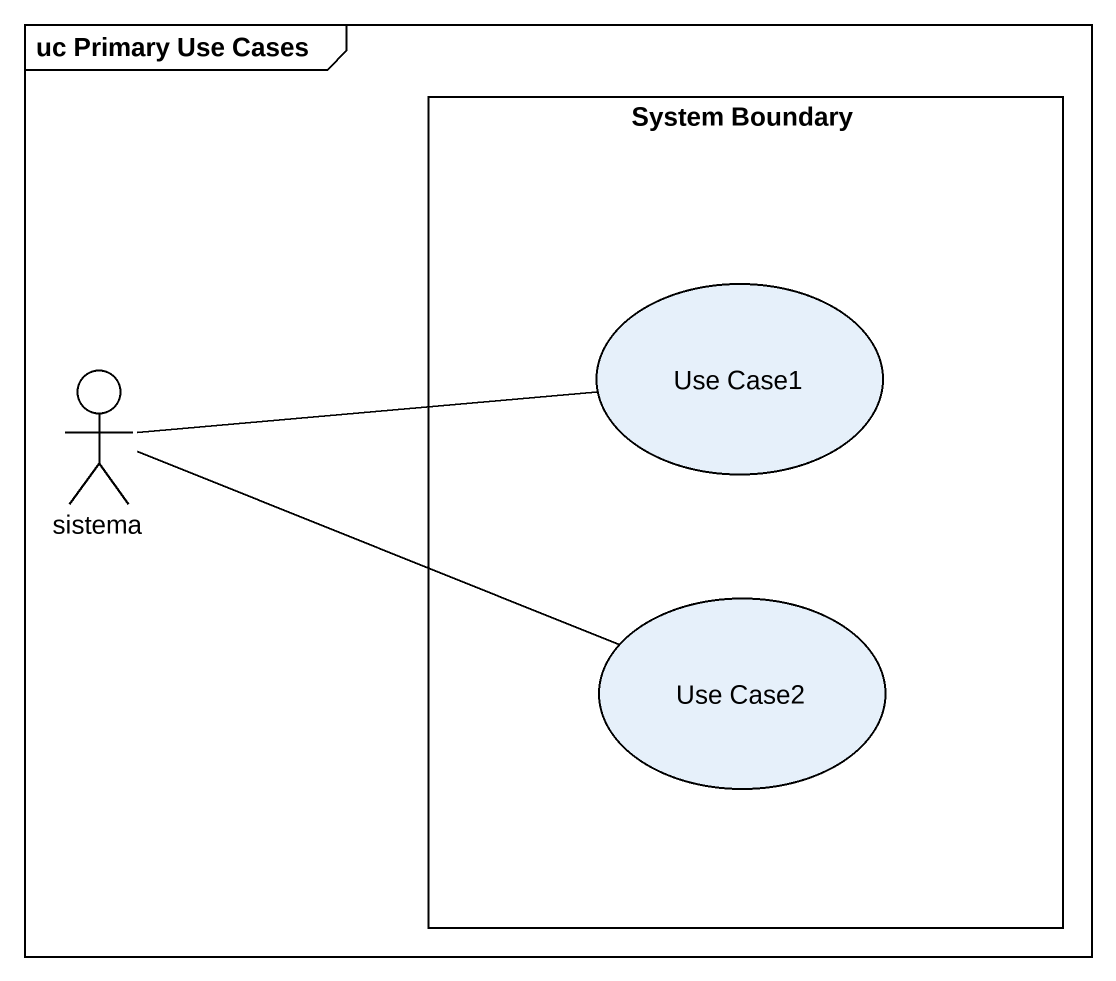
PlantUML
@startuml
mainframe uc Primary Use Cases
rectangle "System Boundary" as System_Boundary {
  usecase "Use Case1" as Use_Case1
  usecase "Use Case2" as Use_Case2
}
actor sistema
sistema -right- Use_Case1
sistema -right- Use_Case2
@enduml
